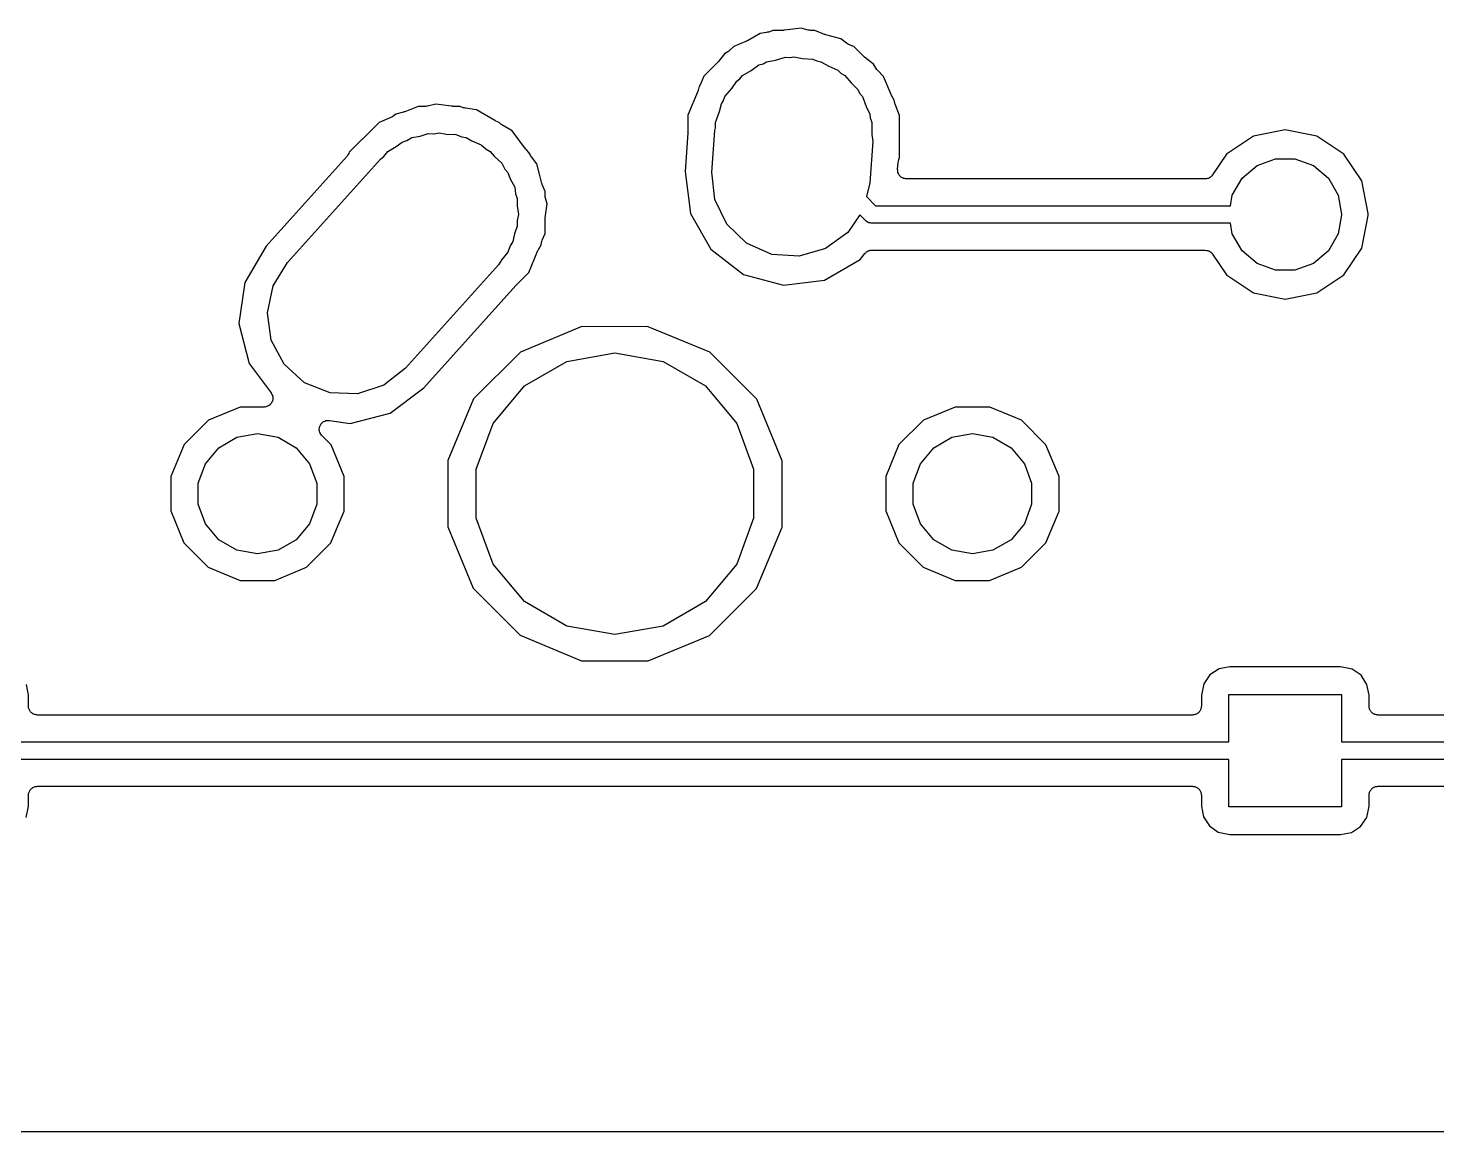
# Model space of a CAD drawing. Extents: x 29 to 257, y -104 to -29.
# Drawn here: x 163.11 to 183.13, y -104.32 to -88.63 of the extents above; entities that cross this region are included whole.
import ezdxf

# ---------------------------------------------------------------- set-up
doc = ezdxf.new("R2010")
doc.units = 0
doc.header["$MEASUREMENT"] = 0
doc.layers.add('BLACK', color=7, linetype='CONTINUOUS')

msp = doc.modelspace()

# ---------------------------------------------------------------- linework, layer by layer
at = {"layer": 'Black'}
for p, q in [((173.692, -88.6637), (173.635, -88.6871)), ((173.843, -88.6639), (173.692, -88.6637)), ((173.851, -88.6625), (173.843, -88.6639)), ((173.859, -88.6628), (173.851, -88.6625)), ((174.096, -88.6325), (173.859, -88.6628)), ((174.197, -88.6598), (174.096, -88.6325)), ((174.213, -88.6613), (174.197, -88.6598)), ((174.23, -88.6642), (174.213, -88.6613)), ((174.291, -88.6643), (174.23, -88.6642)), ((174.43, -88.7222), (174.291, -88.6643)), ((173.318, -88.8181), (173.138, -88.8925)), ((173.325, -88.8137), (173.318, -88.8181)), ((173.333, -88.8109), (173.325, -88.8137)), ((173.514, -88.707), (173.333, -88.8109)), ((173.603, -88.6957), (173.514, -88.707)), ((173.619, -88.6907), (173.603, -88.6957)), ((173.635, -88.6871), (173.619, -88.6907)), ((174.438, -88.7239), (174.43, -88.7222)), ((174.446, -88.7274), (174.438, -88.7239)), ((174.662, -88.7862), (174.446, -88.7274)), ((174.739, -88.8455), (174.662, -88.7862)), ((174.754, -88.8533), (174.739, -88.8455)), ((174.768, -88.8623), (174.754, -88.8533)), ((174.844, -88.894), (174.768, -88.8623)), ((173.005, -88.9986), (172.92, -89.1085)), ((173.053, -88.9712), (173.005, -88.9986)), ((173.066, -88.9605), (173.053, -88.9712)), ((173.08, -88.9509), (173.066, -88.9605)), ((173.138, -88.8925), (173.08, -88.9509)), ((173.731, -89.0864), (173.872, -89.0459)), ((173.872, -89.0459), (173.936, -89.0503)), ((173.936, -89.0503), (173.99, -89.0407)), ((173.99, -89.0407), (174.114, -89.0626)), ((174.114, -89.0626), (174.261, -89.0728)), ((174.261, -89.0728), (174.321, -89.099)), ((174.982, -89.032), (174.844, -88.894)), ((174.989, -89.0367), (174.982, -89.032)), ((174.994, -89.0427), (174.989, -89.0367)), ((175.126, -89.1449), (174.994, -89.0427)), ((172.909, -89.1207), (172.714, -89.3158)), ((172.914, -89.114), (172.909, -89.1207)), ((172.92, -89.1085), (172.914, -89.114)), ((173.264, -89.3049), (173.384, -89.2358)), ((173.384, -89.2358), (173.496, -89.1539)), ((173.496, -89.1539), (173.555, -89.1371)), ((173.555, -89.1371), (173.604, -89.1088)), ((173.604, -89.1088), (173.731, -89.0864)), ((174.321, -89.099), (174.376, -89.1088)), ((174.376, -89.1088), (174.488, -89.1734)), ((174.488, -89.1734), (174.619, -89.2313)), ((174.619, -89.2313), (174.664, -89.2747)), ((174.664, -89.2747), (174.716, -89.3049)), ((175.161, -89.2048), (175.126, -89.1449)), ((175.171, -89.2177), (175.161, -89.2048)), ((175.181, -89.2314), (175.171, -89.2177)), ((175.267, -89.318), (175.181, -89.2314)), ((172.646, -89.4628), (172.636, -89.5007)), ((172.65, -89.4578), (172.646, -89.4628)), ((172.658, -89.443), (172.65, -89.4578)), ((172.667, -89.4289), (172.658, -89.443)), ((172.714, -89.3158), (172.667, -89.4289)), ((173.11, -89.4891), (173.18, -89.3839)), ((173.18, -89.3839), (173.225, -89.3512)), ((173.225, -89.3512), (173.264, -89.3049)), ((174.716, -89.3049), (174.805, -89.4107)), ((174.805, -89.4107), (174.9, -89.5025)), ((175.373, -89.5733), (175.267, -89.318)), ((172.631, -89.5161), (172.484, -89.8691)), ((172.633, -89.5081), (172.631, -89.5161)), ((172.636, -89.5007), (172.633, -89.5081)), ((172.962, -89.708), (172.989, -89.6678)), ((172.989, -89.6678), (173.012, -89.6054)), ((173.012, -89.6054), (173.11, -89.4891)), ((174.9, -89.5025), (174.925, -89.5545)), ((174.925, -89.5545), (174.968, -89.6054)), ((174.968, -89.6054), (175.02, -89.748)), ((175.377, -89.5802), (175.373, -89.5733)), ((175.38, -89.5879), (175.377, -89.5802)), ((175.418, -89.654), (175.38, -89.5879)), ((175.421, -89.6782), (175.418, -89.654)), ((175.426, -89.6942), (175.421, -89.6782)), ((168.335, -89.856), (168.291, -89.8883)), ((168.446, -89.8276), (168.335, -89.856)), ((168.454, -89.8239), (168.446, -89.8276)), ((168.463, -89.8219), (168.454, -89.8239)), ((168.652, -89.7437), (168.463, -89.8219)), ((168.757, -89.7438), (168.652, -89.7437)), ((168.772, -89.7411), (168.757, -89.7438)), ((168.788, -89.7399), (168.772, -89.7411)), ((168.903, -89.7106), (168.788, -89.7399)), ((169.129, -89.7429), (168.903, -89.7106)), ((169.138, -89.7426), (169.129, -89.7429)), ((169.146, -89.7442), (169.138, -89.7426)), ((169.251, -89.7443), (169.146, -89.7442)), ((169.295, -89.7628), (169.251, -89.7443)), ((169.311, -89.7662), (169.295, -89.7628)), ((169.326, -89.7712), (169.311, -89.7662)), ((169.484, -89.7937), (169.326, -89.7712)), ((169.742, -89.9467), (169.484, -89.7937)), ((172.484, -89.8691), (172.484, -90.1132)), ((172.878, -89.9739), (172.935, -89.8156)), ((172.935, -89.8156), (172.962, -89.708)), ((175.02, -89.748), (175.071, -89.8535)), ((175.071, -89.8535), (175.077, -89.9046)), ((175.43, -89.7105), (175.426, -89.6942)), ((175.496, -89.8718), (175.43, -89.7105)), ((175.496, -90.4709), (175.496, -89.8718)), ((168.098, -89.9725), (167.86, -90.2097)), ((168.264, -89.9041), (168.098, -89.9725)), ((168.277, -89.8955), (168.264, -89.9041)), ((168.291, -89.8883), (168.277, -89.8955)), ((169.75, -89.9499), (169.742, -89.9467)), ((169.758, -89.9548), (169.75, -89.9499)), ((169.804, -89.974), (169.758, -89.9548)), ((169.817, -89.9864), (169.804, -89.974)), ((169.83, -89.9956), (169.817, -89.9864)), ((169.842, -90.0059), (169.83, -89.9956)), ((169.988, -90.0928), (169.842, -90.0059)), ((172.868, -90.0872), (172.878, -90.0476)), ((172.878, -90.0476), (172.878, -89.9739)), ((175.077, -89.9046), (175.102, -89.9739)), ((175.102, -89.9739), (175.102, -90.1424)), ((180.975, -90.0771), (180.524, -90.1668)), ((181.426, -90.1668), (180.975, -90.0771)), ((167.854, -90.2159), (167.674, -90.3958)), ((167.856, -90.213), (167.854, -90.2159)), ((167.859, -90.2108), (167.856, -90.213)), ((167.86, -90.2097), (167.859, -90.2104)), ((167.859, -90.2104), (167.859, -90.2108)), ((168.343, -90.3162), (168.425, -90.2516)), ((168.425, -90.2516), (168.493, -90.2294)), ((168.493, -90.2294), (168.564, -90.1888)), ((168.564, -90.1888), (168.681, -90.1682)), ((168.681, -90.1682), (168.797, -90.1302)), ((168.797, -90.1302), (168.88, -90.133)), ((168.88, -90.133), (168.95, -90.1207)), ((168.95, -90.1207), (169.052, -90.1387)), ((169.052, -90.1387), (169.187, -90.1432)), ((169.187, -90.1432), (169.273, -90.1777)), ((169.273, -90.1777), (169.336, -90.1888)), ((169.336, -90.1888), (169.417, -90.2357)), ((169.417, -90.2357), (169.55, -90.2889)), ((170.18, -90.349), (169.988, -90.0928)), ((172.484, -90.1218), (172.446, -90.6715)), ((172.484, -90.1132), (172.483, -90.1174)), ((172.483, -90.1174), (172.484, -90.1218)), ((172.827, -90.678), (172.868, -90.0872)), ((175.113, -90.242), (175.072, -90.8328)), ((175.102, -90.1424), (175.113, -90.242)), ((180.524, -90.1668), (180.142, -90.4223)), ((181.808, -90.4223), (181.426, -90.1668)), ((167.643, -90.4515), (166.493, -91.733)), ((167.654, -90.4333), (167.643, -90.4515)), ((167.666, -90.4153), (167.654, -90.4333)), ((167.674, -90.3958), (167.666, -90.4153)), ((168.118, -90.4927), (168.164, -90.4569)), ((168.164, -90.4569), (168.224, -90.3849)), ((168.224, -90.3849), (168.343, -90.3162)), ((169.55, -90.2889), (169.622, -90.3541)), ((169.622, -90.3541), (169.676, -90.3849)), ((169.676, -90.3849), (169.734, -90.4541)), ((169.734, -90.4541), (169.841, -90.5499)), ((170.187, -90.3551), (170.18, -90.349)), ((170.192, -90.3625), (170.187, -90.3551)), ((170.227, -90.398), (170.192, -90.3625)), ((170.234, -90.4142), (170.227, -90.398)), ((170.243, -90.4276), (170.234, -90.4142)), ((170.25, -90.4419), (170.243, -90.4276)), ((170.34, -90.5622), (170.25, -90.4419)), ((175.483, -90.5005), (175.496, -90.4709)), ((180.142, -90.4223), (179.944, -90.7188)), ((182.064, -90.8046), (181.808, -90.4223)), ((166.797, -91.9647), (168.118, -90.4927)), ((169.841, -90.5499), (169.887, -90.6363)), ((169.887, -90.6363), (169.928, -90.6854)), ((170.377, -90.7067), (170.34, -90.5622)), ((172.446, -90.6715), (172.522, -91.266)), ((172.869, -91.0665), (172.827, -90.678)), ((175.467, -90.6395), (175.474, -90.5405)), ((175.469, -90.6549), (175.467, -90.6395)), ((175.469, -90.6703), (175.469, -90.6549)), ((175.471, -90.6767), (175.469, -90.6703)), ((175.472, -90.6834), (175.471, -90.6767)), ((175.479, -90.6972), (175.472, -90.6834)), ((175.474, -90.5405), (175.479, -90.5205)), ((175.479, -90.5205), (175.483, -90.5005)), ((180.362, -90.764), (180.575, -90.5854)), ((180.575, -90.5854), (180.836, -90.4903)), ((180.836, -90.4903), (181.114, -90.4903)), ((181.114, -90.4903), (181.375, -90.5854)), ((181.375, -90.5854), (181.588, -90.764)), ((169.928, -90.6854), (169.96, -90.7734)), ((169.96, -90.7734), (170.025, -90.8945)), ((170.411, -90.8382), (170.377, -90.7067)), ((170.414, -90.8464), (170.411, -90.8382)), ((170.416, -90.8552), (170.414, -90.8464)), ((170.456, -90.9518), (170.416, -90.8552)), ((175.072, -90.8328), (175.024, -91.027)), ((175.484, -90.7117), (175.479, -90.6972)), ((175.488, -90.7169), (175.484, -90.7117)), ((175.491, -90.723), (175.488, -90.7169)), ((175.502, -90.7337), (175.491, -90.723)), ((175.512, -90.7455), (175.502, -90.7337)), ((175.518, -90.7489), (175.512, -90.7455)), ((175.523, -90.7536), (175.518, -90.7489)), ((175.537, -90.7599), (175.523, -90.7536)), ((175.55, -90.7676), (175.537, -90.7599)), ((175.557, -90.7688), (175.55, -90.7676)), ((175.563, -90.7715), (175.557, -90.7688)), ((175.579, -90.7726), (175.563, -90.7715)), ((175.594, -90.7752), (175.579, -90.7726)), ((179.838, -90.7752), (175.594, -90.7752)), ((179.856, -90.7721), (179.838, -90.7752)), ((179.873, -90.7702), (179.856, -90.7721)), ((179.877, -90.7683), (179.873, -90.7702)), ((179.881, -90.7676), (179.877, -90.7683)), ((179.897, -90.7586), (179.881, -90.7676)), ((179.913, -90.7507), (179.897, -90.7586)), ((179.916, -90.7476), (179.913, -90.7507)), ((179.92, -90.7455), (179.916, -90.7476)), ((179.931, -90.7318), (179.92, -90.7455)), ((179.944, -90.7188), (179.931, -90.7318)), ((180.223, -91.0046), (180.362, -90.764)), ((181.588, -90.764), (181.727, -91.0046)), ((182.156, -91.2681), (182.064, -90.8046)), ((170.025, -90.8945), (170.038, -90.9873)), ((170.038, -90.9873), (170.062, -91.0539)), ((170.062, -91.0539), (170.062, -91.1576)), ((170.456, -91), (170.456, -90.9518)), ((170.459, -91.0157), (170.456, -91)), ((170.46, -91.0316), (170.459, -91.0157)), ((170.486, -91.1306), (170.46, -91.0316)), ((173.04, -91.4175), (172.869, -91.0665)), ((175.024, -91.027), (175.153, -91.1562)), ((180.197, -91.1562), (180.223, -91.0046)), ((181.727, -91.0046), (181.775, -91.2782)), ((170.062, -91.1576), (170.08, -91.2813)), ((170.08, -91.2813), (170.062, -91.3649)), ((170.457, -91.3283), (170.486, -91.1306)), ((172.522, -91.266), (172.814, -91.7751)), ((174.928, -91.2853), (174.76, -91.5361)), ((175.013, -91.3696), (174.928, -91.2853)), ((175.153, -91.1562), (180.197, -91.1562)), ((181.775, -91.2843), (181.727, -91.5579)), ((181.775, -91.2782), (181.775, -91.2843)), ((182.156, -91.2944), (182.156, -91.2681)), ((170.062, -91.4461), (170.021, -91.5578)), ((170.062, -91.3649), (170.062, -91.4461)), ((170.456, -91.3462), (170.457, -91.3373)), ((170.456, -91.5509), (170.456, -91.3462)), ((170.457, -91.3373), (170.457, -91.3283)), ((173.321, -91.6887), (173.04, -91.4175)), ((175.017, -91.3728), (175.013, -91.3696)), ((175.021, -91.377), (175.017, -91.3728)), ((175.035, -91.3852), (175.021, -91.377)), ((175.048, -91.3945), (175.035, -91.3852)), ((175.054, -91.396), (175.048, -91.3945)), ((175.058, -91.3987), (175.054, -91.396)), ((175.075, -91.4015), (175.058, -91.3987)), ((175.09, -91.4058), (175.075, -91.4015)), ((175.096, -91.4053), (175.09, -91.4058)), ((175.101, -91.4062), (175.096, -91.4053)), ((180.197, -91.4062), (175.101, -91.4062)), ((180.223, -91.5579), (180.197, -91.4062)), ((182.064, -91.7579), (182.156, -91.2944)), ((169.999, -91.6636), (169.96, -91.7264)), ((170.021, -91.5578), (169.999, -91.6636)), ((170.402, -91.7113), (170.407, -91.6786)), ((170.407, -91.6786), (170.412, -91.6634)), ((170.412, -91.6634), (170.415, -91.6479)), ((170.415, -91.6479), (170.456, -91.5509)), ((174.76, -91.5361), (174.444, -91.7661)), ((180.362, -91.7985), (180.223, -91.5579)), ((181.727, -91.5579), (181.588, -91.7985)), ((166.493, -91.733), (166.188, -92.2487)), ((169.928, -91.8146), (169.84, -91.92)), ((169.96, -91.7264), (169.928, -91.8146)), ((170.226, -92.1042), (170.355, -91.7941)), ((170.355, -91.7941), (170.36, -91.7865)), ((170.36, -91.7865), (170.363, -91.7781)), ((170.363, -91.7781), (170.402, -91.7113)), ((172.814, -91.7751), (173.278, -92.1338)), ((173.679, -91.8472), (173.321, -91.6887)), ((174.068, -91.8741), (173.679, -91.8472)), ((174.444, -91.7661), (174.068, -91.8741)), ((174.935, -91.9214), (175, -91.8365)), ((175, -91.8365), (175.002, -91.8351)), ((175.002, -91.8349), (175.004, -91.8336)), ((175.002, -91.8351), (175.002, -91.8349)), ((175.004, -91.8336), (175.005, -91.8305)), ((175.005, -91.8305), (175.014, -91.8234)), ((175.014, -91.8234), (175.02, -91.817)), ((175.02, -91.817), (175.026, -91.8133)), ((175.026, -91.8133), (175.033, -91.8068)), ((175.033, -91.8068), (175.035, -91.8061)), ((175.035, -91.8057), (175.037, -91.805)), ((175.035, -91.8061), (175.035, -91.8057)), ((175.037, -91.805), (175.04, -91.8029)), ((175.04, -91.8029), (175.05, -91.7994)), ((175.05, -91.7994), (175.058, -91.7949)), ((175.058, -91.7949), (175.065, -91.7936)), ((175.065, -91.7936), (175.074, -91.7901)), ((175.074, -91.7901), (175.076, -91.79)), ((175.076, -91.79), (175.076, -91.7897)), ((175.076, -91.7897), (175.076, -91.7897)), ((175.076, -91.7897), (175.079, -91.7897)), ((175.079, -91.7897), (175.082, -91.7887)), ((175.082, -91.7887), (175.092, -91.7889)), ((175.092, -91.7889), (175.101, -91.7873)), ((175.101, -91.7873), (179.838, -91.7873)), ((179.838, -91.7873), (179.856, -91.7904)), ((179.856, -91.7904), (179.873, -91.7923)), ((179.873, -91.7923), (179.877, -91.7942)), ((179.877, -91.7942), (179.881, -91.7949)), ((179.881, -91.7949), (179.897, -91.8039)), ((179.897, -91.8039), (179.913, -91.8118)), ((179.913, -91.8118), (179.916, -91.8149)), ((179.916, -91.8149), (179.92, -91.817)), ((179.92, -91.817), (179.931, -91.8307)), ((179.931, -91.8307), (179.944, -91.8437)), ((179.944, -91.8437), (180.142, -92.1402)), ((180.575, -91.9771), (180.362, -91.7985)), ((181.588, -91.7985), (181.375, -91.9771)), ((181.808, -92.1402), (182.064, -91.7579)), ((166.591, -92.2964), (166.797, -91.9647)), ((169.793, -91.9953), (168.472, -93.4673)), ((169.84, -91.92), (169.793, -91.9953)), ((174.426, -92.213), (174.935, -91.9214)), ((180.836, -92.0722), (180.575, -91.9771)), ((181.114, -92.0722), (180.836, -92.0722)), ((181.375, -91.9771), (181.114, -92.0722)), ((166.188, -92.2487), (166.104, -92.8294)), ((170.044, -92.287), (170.046, -92.2841)), ((170.046, -92.2841), (170.226, -92.1042)), ((173.278, -92.1338), (173.844, -92.2875)), ((173.844, -92.2875), (174.426, -92.213)), ((180.142, -92.1402), (180.524, -92.3957)), ((181.426, -92.3957), (181.808, -92.1402)), ((166.51, -92.6787), (166.591, -92.2964)), ((168.735, -93.7446), (170.041, -92.2892)), ((170.041, -92.2892), (170.044, -92.287)), ((180.524, -92.3957), (180.975, -92.4854)), ((180.975, -92.4854), (181.426, -92.3957)), ((166.565, -93.0655), (166.51, -92.6787)), ((166.104, -92.8294), (166.25, -93.3978)), ((170.98, -92.8747), (170.106, -93.2355)), ((171.924, -92.8755), (170.98, -92.8747)), ((172.797, -93.2378), (171.924, -92.8755)), ((166.749, -93.4101), (166.565, -93.0655)), ((170.106, -93.2355), (169.438, -93.903)), ((170.765, -93.3692), (171.45, -93.2485)), ((171.45, -93.2485), (172.135, -93.3692)), ((173.465, -93.9065), (172.797, -93.2378)), ((166.25, -93.3978), (166.563, -93.815)), ((167.04, -93.6711), (166.749, -93.4101)), ((168.472, -93.4673), (168.165, -93.7084)), ((170.163, -93.7167), (170.765, -93.3692)), ((172.135, -93.3692), (172.737, -93.7167)), ((167.403, -93.8168), (167.04, -93.6711)), ((166.563, -93.815), (166.566, -93.8219)), ((166.566, -93.8219), (166.571, -93.8278)), ((166.571, -93.8278), (166.576, -93.8414)), ((166.576, -93.8414), (166.583, -93.8544)), ((166.583, -93.8544), (166.583, -93.862)), ((166.583, -93.862), (166.586, -93.8692)), ((166.586, -93.8692), (166.586, -93.8837)), ((166.586, -93.8837), (166.588, -93.8982)), ((167.793, -93.8298), (167.403, -93.8168)), ((168.165, -93.7084), (167.793, -93.8298)), ((168.255, -94.104), (168.735, -93.7446)), ((169.717, -94.2492), (170.163, -93.7167)), ((172.737, -93.7167), (173.183, -94.2492)), ((166.126, -94.0179), (165.673, -94.205)), ((166.461, -94.0182), (166.126, -94.0179)), ((166.468, -94.0168), (166.461, -94.0182)), ((166.476, -94.0173), (166.468, -94.0168)), ((166.49, -94.0131), (166.476, -94.0173)), ((166.504, -94.0106), (166.49, -94.0131)), ((166.511, -94.0067), (166.504, -94.0106)), ((166.518, -94.0045), (166.511, -94.0067)), ((166.53, -93.9958), (166.518, -94.0045)), ((166.543, -93.9885), (166.53, -93.9958)), ((166.547, -93.9827), (166.543, -93.9885)), ((166.554, -93.978), (166.547, -93.9827)), ((166.562, -93.9659), (166.554, -93.978)), ((166.571, -93.9548), (166.562, -93.9659)), ((166.574, -93.9476), (166.571, -93.9548)), ((166.578, -93.9411), (166.574, -93.9476)), ((166.581, -93.927), (166.578, -93.9411)), ((166.586, -93.9133), (166.581, -93.927)), ((166.588, -93.8982), (166.586, -93.9057)), ((166.586, -93.9057), (166.586, -93.9133)), ((169.438, -93.903), (169.076, -94.7755)), ((173.825, -94.7797), (173.465, -93.9065)), ((176.286, -94.0179), (175.833, -94.205)), ((176.776, -94.0183), (176.286, -94.0179)), ((177.229, -94.2063), (176.776, -94.0183)), ((165.673, -94.205), (165.326, -94.5513)), ((167.254, -94.2934), (167.263, -94.277)), ((167.263, -94.277), (167.271, -94.26)), ((167.271, -94.26), (167.273, -94.2576)), ((167.273, -94.2576), (167.275, -94.2545)), ((167.275, -94.2545), (167.289, -94.2421)), ((167.289, -94.2421), (167.302, -94.2289)), ((167.302, -94.2289), (167.305, -94.2274)), ((167.305, -94.2274), (167.308, -94.2251)), ((167.308, -94.2251), (167.325, -94.2181)), ((167.325, -94.2181), (167.342, -94.2103)), ((167.342, -94.2103), (167.345, -94.21)), ((167.345, -94.21), (167.349, -94.2087)), ((167.349, -94.2087), (167.367, -94.2081)), ((167.367, -94.2081), (167.386, -94.2065)), ((167.386, -94.2065), (167.389, -94.2074)), ((167.389, -94.2074), (167.393, -94.2073)), ((167.393, -94.2073), (167.687, -94.2494)), ((167.687, -94.2494), (168.255, -94.104)), ((169.479, -94.9024), (169.717, -94.2492)), ((173.183, -94.2492), (173.421, -94.9024)), ((175.833, -94.205), (175.486, -94.5513)), ((177.575, -94.5531), (177.229, -94.2063)), ((165.821, -94.5957), (166.078, -94.4474)), ((166.078, -94.4474), (166.37, -94.3958)), ((166.37, -94.3958), (166.662, -94.4474)), ((166.662, -94.4474), (166.919, -94.5957)), ((167.248, -94.3371), (167.25, -94.3186)), ((167.248, -94.3405), (167.248, -94.3371)), ((167.248, -94.3439), (167.248, -94.3405)), ((167.253, -94.362), (167.248, -94.3439)), ((167.25, -94.3186), (167.252, -94.3)), ((167.252, -94.3), (167.254, -94.2969)), ((167.257, -94.3802), (167.253, -94.362)), ((167.254, -94.2969), (167.254, -94.2934)), ((167.259, -94.3832), (167.257, -94.3802)), ((167.26, -94.3865), (167.259, -94.3832)), ((167.27, -94.4019), (167.26, -94.3865)), ((167.28, -94.4177), (167.27, -94.4019)), ((167.283, -94.4199), (167.28, -94.4177)), ((167.285, -94.4227), (167.283, -94.4199)), ((167.415, -94.5531), (167.285, -94.4227)), ((175.981, -94.5957), (176.238, -94.4474)), ((176.238, -94.4474), (176.53, -94.3958)), ((176.53, -94.3958), (176.822, -94.4474)), ((176.822, -94.4474), (177.079, -94.5957)), ((165.326, -94.5513), (165.138, -95.0039)), ((165.63, -94.8229), (165.821, -94.5957)), ((166.919, -94.5957), (167.11, -94.8229)), ((167.602, -95.006), (167.415, -94.5531)), ((175.486, -94.5513), (175.298, -95.0039)), ((175.79, -94.8229), (175.981, -94.5957)), ((177.079, -94.5957), (177.27, -94.8229)), ((177.762, -95.006), (177.575, -94.5531)), ((165.529, -95.1017), (165.63, -94.8229)), ((167.11, -94.8229), (167.211, -95.1017)), ((169.076, -94.7755), (169.075, -95.7203)), ((173.825, -95.519), (173.825, -94.7797)), ((175.689, -95.1017), (175.79, -94.8229)), ((177.27, -94.8229), (177.371, -95.1017)), ((165.138, -95.0039), (165.138, -95.494)), ((167.602, -95.4961), (167.602, -95.006)), ((169.479, -95.5976), (169.479, -94.9024)), ((173.421, -94.9024), (173.421, -95.5976)), ((175.298, -95.0039), (175.298, -95.494)), ((177.762, -95.4961), (177.762, -95.006)), ((165.529, -95.3983), (165.529, -95.1017)), ((167.211, -95.1017), (167.211, -95.3983)), ((175.689, -95.3983), (175.689, -95.1017)), ((177.371, -95.1017), (177.371, -95.3983)), ((165.63, -95.6771), (165.529, -95.3983)), ((167.211, -95.3983), (167.11, -95.6771)), ((175.79, -95.6771), (175.689, -95.3983)), ((177.371, -95.3983), (177.27, -95.6771)), ((165.138, -95.494), (165.325, -95.9469)), ((165.821, -95.9043), (165.63, -95.6771)), ((167.11, -95.6771), (166.919, -95.9043)), ((167.518, -95.6968), (167.602, -95.4961)), ((169.717, -96.2508), (169.479, -95.5976)), ((173.421, -95.5976), (173.183, -96.2508)), ((173.824, -95.7245), (173.825, -95.519)), ((175.298, -95.494), (175.485, -95.9469)), ((175.981, -95.9043), (175.79, -95.6771)), ((177.27, -95.6771), (177.079, -95.9043)), ((177.574, -95.9487), (177.762, -95.4961)), ((167.414, -95.9487), (167.518, -95.6968)), ((169.075, -95.7203), (169.435, -96.5935)), ((173.462, -96.597), (173.824, -95.7245)), ((165.325, -95.9469), (165.671, -96.2937)), ((166.078, -96.0526), (165.821, -95.9043)), ((166.37, -96.1041), (166.078, -96.0526)), ((166.662, -96.0526), (166.37, -96.1041)), ((166.919, -95.9043), (166.662, -96.0526)), ((167.067, -96.295), (167.414, -95.9487)), ((175.485, -95.9469), (175.831, -96.2937)), ((176.238, -96.0526), (175.981, -95.9043)), ((176.53, -96.1041), (176.238, -96.0526)), ((176.822, -96.0526), (176.53, -96.1041)), ((177.079, -95.9043), (176.822, -96.0526)), ((177.227, -96.295), (177.574, -95.9487)), ((170.163, -96.7832), (169.717, -96.2508)), ((173.183, -96.2508), (172.737, -96.7832)), ((165.671, -96.2937), (166.124, -96.4817)), ((166.124, -96.4817), (166.614, -96.4821)), ((166.614, -96.4821), (167.067, -96.295)), ((175.831, -96.2937), (176.284, -96.4817)), ((176.284, -96.4817), (176.774, -96.4821)), ((176.774, -96.4821), (177.227, -96.295)), ((169.435, -96.5935), (170.103, -97.2622)), ((172.794, -97.2645), (173.462, -96.597)), ((170.765, -97.1308), (170.163, -96.7832)), ((172.737, -96.7832), (172.135, -97.1308)), ((170.103, -97.2622), (170.976, -97.6245)), ((171.45, -97.2515), (170.765, -97.1308)), ((172.135, -97.1308), (171.45, -97.2515)), ((171.92, -97.6253), (172.794, -97.2645)), ((170.976, -97.6245), (171.92, -97.6253)), ((179.904, -97.8229), (179.817, -97.9502)), ((180.035, -97.7389), (179.904, -97.8229)), ((180.187, -97.7103), (180.035, -97.7389)), ((181.762, -97.7103), (180.187, -97.7103)), ((181.926, -97.7435), (181.762, -97.7103)), ((182.053, -97.8304), (181.926, -97.7435)), ((182.137, -97.9609), (182.053, -97.8304)), ((163.116, -98.1131), (163.087, -97.9609)), ((179.817, -97.9502), (179.784, -98.114)), ((182.166, -98.1131), (182.137, -97.9609)), ((163.116, -98.2682), (163.116, -98.1131)), ((163.118, -98.2792), (163.116, -98.2682)), ((163.118, -98.2903), (163.118, -98.2792)), ((163.122, -98.3007), (163.118, -98.2903)), ((179.782, -98.2903), (179.778, -98.3007)), ((179.784, -98.2682), (179.782, -98.2792)), ((179.782, -98.2792), (179.782, -98.2903)), ((179.784, -98.114), (179.784, -98.2682)), ((180.175, -98.7762), (180.175, -98.1012)), ((180.175, -98.1012), (181.775, -98.1012)), ((181.775, -98.1012), (181.775, -98.7762)), ((182.166, -98.2682), (182.166, -98.1131)), ((182.168, -98.2792), (182.166, -98.2682)), ((182.168, -98.2903), (182.168, -98.2792)), ((182.172, -98.3007), (182.168, -98.2903)), ((163.124, -98.3117), (163.122, -98.3007)), ((163.129, -98.3213), (163.124, -98.3117)), ((163.133, -98.3317), (163.129, -98.3213)), ((163.14, -98.3403), (163.133, -98.3317)), ((163.146, -98.3499), (163.14, -98.3403)), ((163.154, -98.357), (163.146, -98.3499)), ((163.161, -98.3655), (163.154, -98.357)), ((163.171, -98.3711), (163.161, -98.3655)), ((163.179, -98.3782), (163.171, -98.3711)), ((163.19, -98.382), (163.179, -98.3782)), ((163.2, -98.3876), (163.19, -98.382)), ((163.21, -98.3895), (163.2, -98.3876)), ((163.221, -98.3933), (163.21, -98.3895)), ((163.232, -98.3933), (163.221, -98.3933)), ((163.243, -98.3952), (163.232, -98.3933)), ((179.657, -98.3952), (163.243, -98.3952)), ((179.668, -98.3933), (179.657, -98.3952)), ((179.679, -98.3933), (179.668, -98.3933)), ((179.69, -98.3895), (179.679, -98.3933)), ((179.7, -98.3876), (179.69, -98.3895)), ((179.71, -98.382), (179.7, -98.3876)), ((179.721, -98.3782), (179.71, -98.382)), ((179.729, -98.3711), (179.721, -98.3782)), ((179.739, -98.3655), (179.729, -98.3711)), ((179.746, -98.357), (179.739, -98.3655)), ((179.754, -98.3499), (179.746, -98.357)), ((179.76, -98.3403), (179.754, -98.3499)), ((179.767, -98.3317), (179.76, -98.3403)), ((179.771, -98.3213), (179.767, -98.3317)), ((179.776, -98.3117), (179.771, -98.3213)), ((179.778, -98.3007), (179.776, -98.3117)), ((182.174, -98.3117), (182.172, -98.3007)), ((182.179, -98.3213), (182.174, -98.3117)), ((182.183, -98.3317), (182.179, -98.3213)), ((182.19, -98.3403), (182.183, -98.3317)), ((182.196, -98.3499), (182.19, -98.3403)), ((182.204, -98.357), (182.196, -98.3499)), ((182.211, -98.3655), (182.204, -98.357)), ((182.221, -98.3711), (182.211, -98.3655)), ((182.229, -98.3782), (182.221, -98.3711)), ((182.24, -98.382), (182.229, -98.3782)), ((182.25, -98.3876), (182.24, -98.382)), ((182.26, -98.3895), (182.25, -98.3876)), ((182.271, -98.3933), (182.26, -98.3895)), ((182.282, -98.3933), (182.271, -98.3933)), ((182.293, -98.3952), (182.282, -98.3933)), ((198.707, -98.3952), (182.293, -98.3952)), ((162.975, -98.7762), (180.175, -98.7762)), ((181.775, -98.7762), (182.025, -98.7762)), ((182.025, -98.7762), (199.225, -98.7762)), ((180.175, -99.0262), (162.975, -99.0262)), ((180.175, -99.7013), (180.175, -99.0262)), ((182.025, -99.0262), (181.775, -99.0262)), ((181.775, -99.0262), (181.775, -99.7013)), ((199.225, -99.0262), (182.025, -99.0262)), ((163.122, -99.5018), (163.124, -99.4908)), ((163.124, -99.4908), (163.129, -99.4812)), ((163.129, -99.4812), (163.133, -99.4707)), ((163.133, -99.4707), (163.14, -99.4622)), ((163.14, -99.4622), (163.146, -99.4526)), ((163.146, -99.4526), (163.154, -99.4455)), ((163.154, -99.4455), (163.161, -99.437)), ((163.161, -99.437), (163.171, -99.4314)), ((163.171, -99.4314), (163.179, -99.4243)), ((163.179, -99.4243), (163.19, -99.4205)), ((163.19, -99.4205), (163.2, -99.4149)), ((163.2, -99.4149), (163.21, -99.413)), ((163.21, -99.413), (163.221, -99.4092)), ((163.221, -99.4092), (163.232, -99.4092)), ((163.232, -99.4092), (163.243, -99.4072)), ((163.243, -99.4072), (179.657, -99.4072)), ((179.657, -99.4072), (179.668, -99.4092)), ((179.668, -99.4092), (179.679, -99.4092)), ((179.679, -99.4092), (179.69, -99.413)), ((179.69, -99.413), (179.7, -99.4149)), ((179.7, -99.4149), (179.71, -99.4205)), ((179.71, -99.4205), (179.721, -99.4243)), ((179.721, -99.4243), (179.729, -99.4314)), ((179.729, -99.4314), (179.739, -99.437)), ((179.739, -99.437), (179.746, -99.4455)), ((179.746, -99.4455), (179.754, -99.4526)), ((179.754, -99.4526), (179.76, -99.4622)), ((179.76, -99.4622), (179.767, -99.4707)), ((179.767, -99.4707), (179.771, -99.4812)), ((179.771, -99.4812), (179.776, -99.4908)), ((179.776, -99.4908), (179.778, -99.5018)), ((182.172, -99.5018), (182.174, -99.4908)), ((182.174, -99.4908), (182.179, -99.4812)), ((182.179, -99.4812), (182.183, -99.4707)), ((182.183, -99.4707), (182.19, -99.4622)), ((182.19, -99.4622), (182.196, -99.4526)), ((182.196, -99.4526), (182.204, -99.4455)), ((182.204, -99.4455), (182.211, -99.437)), ((182.211, -99.437), (182.221, -99.4314)), ((182.221, -99.4314), (182.229, -99.4243)), ((182.229, -99.4243), (182.24, -99.4205)), ((182.24, -99.4205), (182.25, -99.4149)), ((182.25, -99.4149), (182.26, -99.413)), ((182.26, -99.413), (182.271, -99.4092)), ((182.271, -99.4092), (182.282, -99.4092)), ((182.282, -99.4092), (182.293, -99.4072)), ((182.293, -99.4072), (198.707, -99.4072)), ((163.083, -99.8523), (163.116, -99.6885)), ((163.116, -99.5343), (163.118, -99.5233)), ((163.116, -99.6885), (163.116, -99.5343)), ((163.118, -99.5122), (163.122, -99.5018)), ((163.118, -99.5233), (163.118, -99.5122)), ((179.778, -99.5018), (179.782, -99.5122)), ((179.782, -99.5122), (179.782, -99.5233)), ((179.782, -99.5233), (179.784, -99.5343)), ((179.784, -99.5343), (179.784, -99.6894)), ((179.784, -99.6894), (179.813, -99.8416)), ((182.133, -99.8523), (182.166, -99.6885)), ((182.166, -99.5343), (182.168, -99.5233)), ((182.166, -99.6885), (182.166, -99.5343)), ((182.168, -99.5122), (182.172, -99.5018)), ((182.168, -99.5233), (182.168, -99.5122)), ((179.813, -99.8416), (179.897, -99.9721)), ((181.775, -99.7013), (180.175, -99.7013)), ((182.046, -99.9796), (182.133, -99.8523)), ((179.897, -99.9721), (180.024, -100.059)), ((180.024, -100.059), (180.188, -100.092)), ((180.188, -100.092), (181.763, -100.092)), ((181.763, -100.092), (181.915, -100.064)), ((181.915, -100.064), (182.046, -99.9796)), ((254.736, -104.319), (155.366, -104.319))]:
    msp.add_line(p, q, dxfattribs=at)

doc.saveas('drawing.dxf')
